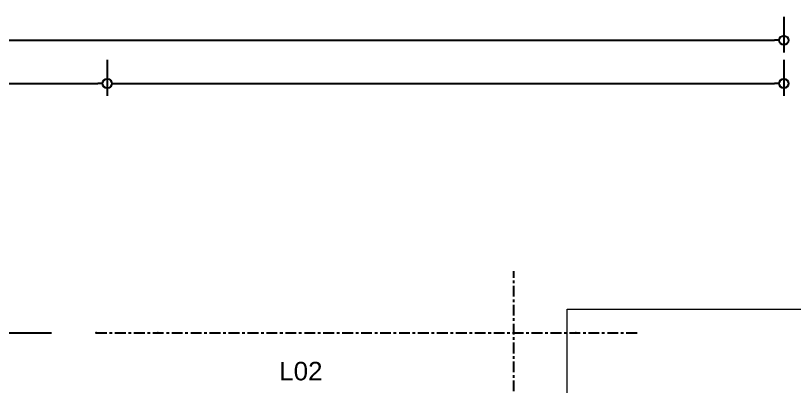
# Model space of a CAD drawing. Header units: millimetres. Extents: x -1379 to 1385823, y -4884429 to 548763.
# Drawn here: x 456351 to 468946, y -2298748 to -2292744 of the extents above; entities that cross this region are included whole.
import ezdxf
from ezdxf.enums import TextEntityAlignment as Align

# ---------------------------------------------------------------- set-up
doc = ezdxf.new("R2010")
doc.units = ezdxf.units.MM
doc.linetypes.add('CENTER', pattern=[50.8, 31.75, -6.35, 6.35, -6.35])
doc.linetypes.add('TA_GL_000.70000', pattern=[1.925, 0.7, -0.175, 0.175, -0.175, 0.7])
for name, color, linetype in [('000 - 0_SYM_DWG_GRIDLINE_MAIN_COLOR_251', 7, 'Continuous'), ('000 - 0_SYM_DWG_LEVEL_MAIN_COLOR_2', 7, 'Continuous'), ('000 - 0_SYM_DWG_LEVEL_TEXT', 7, 'Continuous'), ('000 - 0_SYM_DWG_SLOPE-SYM_TEXT_COLOR_3', 7, 'Continuous'), ('000 - D I M', 7, 'Continuous'), ('000 - GRID', 7, 'CENTER')]:
    doc.layers.add(name, color=color, linetype=linetype)
doc.layers.add('G-ANNO-TEXT', color=7, linetype='Continuous', lineweight=9)
doc.styles.add('ARIAL', font='arial.ttf')
doc.styles.add('Arial_1', font='arial.ttf', dxfattribs={"height": 125})
doc.styles.add('Arial_2', font='arial.ttf', dxfattribs={"height": 3})
doc.styles.add('TA', font='', dxfattribs={"height": 4.5})
doc.styles.get('TA').set_extended_font_data('Cordia New')
doc.dimstyles.new('DPA-DIM-3_0_C-C', dxfattribs={"dimscale": 304.8, "dimtxt": 306.07782, "dimasz": 0.492126, "dimexe": 0.656168, "dimexo": 0.0625, "dimgap": 0.164042, "dimtad": 1, "dimdec": 0, "dimzin": 0, "dimdsep": 46, "dimtxsty": 'Arial_2', "dimblk1": 'DOTBLANK', "dimblk2": 'DOTBLANK', "dimsah": 1, "dimcen": 0.09, "dimdle": 0.656168, "dimclrd": 7, "dimclre": 7, "dimclrt": 7, "dimadec": 8, "dimazin": 0, "dimtfac": 1, "dimtdec": 4, "dimtix": 1, "dimtmove": 0, "dimatfit": 3, "dimfxl": 1.312336, "dimfxlon": 1, "dimtvp": 1, "dimtolj": 1, "dimtzin": 0, "dimarcsym": 2})

# ---------------------------------------------------------------- blocks, each defined once
blk = doc.blocks.new('_DotBlank')
at = {"color": 7, "linetype": 'ByBlock', "lineweight": -2}
blk.add_line((-0.5, 0), (-1, 0), dxfattribs=at)
blk.add_circle((0, 0), 0.5, dxfattribs=at)
blk = doc.blocks.new('*D869')
at = {"layer": '000 - D I M', "color": 7, "lineweight": -2, "transparency": 16777216}
for p, q in [((449849, -2293463), (449849, -2294044)), ((457834, -2293463), (457834, -2294044)), ((449999, -2293844), (457684, -2293844))]:
    blk.add_line(p, q, dxfattribs=at)
at = {"layer": 'Defpoints', "color": 7, "transparency": 16777216}
for p in [(449849, -2293444), (457834, -2293444), (457834, -2293844)]:
    blk.add_point(p, dxfattribs=at)
at = {"layer": '000 - D I M', "color": 7, "lineweight": -2, "transparency": 16777216, "xscale": 150, "yscale": 150, "zscale": 150, "rotation": 180}
blk.add_blockref('_DotBlank', (449849, -2293844), dxfattribs=at)
at = {"layer": '000 - D I M', "color": 7, "lineweight": -2, "transparency": 16777216, "xscale": 150, "yscale": 150, "zscale": 150}
blk.add_blockref('_DotBlank', (457834, -2293844), dxfattribs=at)
at = {"layer": '000 - D I M', "color": 7, "transparency": 16777216, "insert": (453841, -2293792), "char_height": 3, "width": 1107.53, "attachment_point": 5, "style": 'Arial_2'}
blk.add_mtext('\\A1;7985', dxfattribs=at)
blk = doc.blocks.new('*D870')
at = {"layer": '000 - D I M', "color": 7, "lineweight": -2, "transparency": 16777216}
for p, q in [((457834, -2293463), (457834, -2294044)), ((468774, -2293463), (468774, -2294044)), ((457984, -2293844), (468624, -2293844))]:
    blk.add_line(p, q, dxfattribs=at)
at = {"layer": 'Defpoints', "color": 7, "transparency": 16777216}
for p in [(457834, -2293444), (468774, -2293444), (468774, -2293844)]:
    blk.add_point(p, dxfattribs=at)
at = {"layer": '000 - D I M', "color": 7, "lineweight": -2, "transparency": 16777216, "xscale": 150, "yscale": 150, "zscale": 150, "rotation": 180}
blk.add_blockref('_DotBlank', (457834, -2293844), dxfattribs=at)
at = {"layer": '000 - D I M', "color": 7, "lineweight": -2, "transparency": 16777216, "xscale": 150, "yscale": 150, "zscale": 150}
blk.add_blockref('_DotBlank', (468774, -2293844), dxfattribs=at)
at = {"layer": '000 - D I M', "color": 7, "transparency": 16777216, "insert": (463304, -2293792), "char_height": 3, "width": 1384.41, "attachment_point": 5, "style": 'Arial_2'}
blk.add_mtext('\\A1;10940', dxfattribs=at)
blk = doc.blocks.new('*D871')
at = {"layer": '000 - D I M', "color": 7, "lineweight": -2, "transparency": 16777216}
for p, q in [((449849, -2292763), (449849, -2293344)), ((468774, -2292763), (468774, -2293344)), ((449999, -2293144), (468624, -2293144))]:
    blk.add_line(p, q, dxfattribs=at)
at = {"layer": 'Defpoints', "color": 7, "transparency": 16777216}
for p in [(449849, -2292744), (468774, -2292744), (468774, -2293144)]:
    blk.add_point(p, dxfattribs=at)
at = {"layer": '000 - D I M', "color": 7, "lineweight": -2, "transparency": 16777216, "xscale": 150, "yscale": 150, "zscale": 150, "rotation": 180}
blk.add_blockref('_DotBlank', (449849, -2293144), dxfattribs=at)
at = {"layer": '000 - D I M', "color": 7, "lineweight": -2, "transparency": 16777216, "xscale": 150, "yscale": 150, "zscale": 150}
blk.add_blockref('_DotBlank', (468774, -2293144), dxfattribs=at)
at = {"layer": '000 - D I M', "color": 7, "transparency": 16777216, "insert": (459311, -2293092), "char_height": 3, "width": 1384.41, "attachment_point": 5, "style": 'Arial_2'}
blk.add_mtext('\\A1;18925', dxfattribs=at)
blk = doc.blocks.new('*U1920')
at = {"layer": '000 - 0_SYM_DWG_GRIDLINE_MAIN_COLOR_251', "color": 7, "linetype": 'ByBlock', "ltscale": 5}
blk.add_line((20, 0), (-355.74, 0), dxfattribs=at)
at = {"layer": '000 - 0_SYM_DWG_GRIDLINE_MAIN_COLOR_251', "color": 7}
blk.add_point((-335.74, 0), dxfattribs=at)
at = {"color": 7, "style": 'TA', "flags": 1}
blk.add_attdef('LOCATION', (6, -6), '', height=4.5, rotation=270, dxfattribs=at)
at = {"layer": '000 - 0_SYM_DWG_SLOPE-SYM_TEXT_COLOR_3', "color": 7, "style": 'ARIAL'}
blk.add_attdef('GRID-HEAD', text='', height=4, rotation=90, dxfattribs=at).set_placement((40, 0), align=Align.MIDDLE_CENTER)
blk = doc.blocks.new('*U1771')
at = {"layer": '000 - 0_SYM_DWG_LEVEL_MAIN_COLOR_2'}
blk.add_hatch(color=7, dxfattribs=at).paths.add_polyline_path([(-80.41, 5.18), (-83.4, 0), (-86.39, 5.18)])
at = {"color": 7}
blk.add_point((0, 0), dxfattribs=at)
at = {"layer": '000 - 0_SYM_DWG_GRIDLINE_MAIN_COLOR_251', "color": 7}
blk.add_lwpolyline([(-83.4, 0), (-23.4, 0), (-18.9, 0), (-14.4, 0)], dxfattribs=at)
at = {"layer": '000 - 0_SYM_DWG_LEVEL_MAIN_COLOR_2', "color": 7, "lineweight": 25}
for p, q in [((-80.41, 5.18), (-86.39, 5.18)), ((-86.39, 5.18), (-83.4, 0)), ((-83.4, 0), (-80.41, 5.18))]:
    blk.add_line(p, q, dxfattribs=at)
at = {"layer": '000 - 0_SYM_DWG_LEVEL_TEXT', "color": 7, "style": 'Arial_1'}
for tag, p in [('LV_NAME_1', (-79.18, 11.92)), ('LV_NAME_2', (-79.19, 6.83)), ('LV_NAME_3', (-79.2, 1.74))]:
    blk.add_attdef(tag, p, '', height=3, dxfattribs=at)
blk = doc.blocks.new('*U1773')
at = {"layer": '000 - 0_SYM_DWG_GRIDLINE_MAIN_COLOR_251', "color": 7, "linetype": 'ByBlock', "ltscale": 5}
blk.add_line((20, 0), (-155.16, 0), dxfattribs=at)
at = {"layer": '000 - 0_SYM_DWG_GRIDLINE_MAIN_COLOR_251', "color": 7}
for p in [(-135.16, 0), (0, 0)]:
    blk.add_point(p, dxfattribs=at)
at = {"color": 7, "style": 'TA', "flags": 1}
blk.add_attdef('LOCATION', (6, -6), '', height=4.5, rotation=270, dxfattribs=at)

msp = doc.modelspace()

# ---------------------------------------------------------------- linework, layer by layer
at = {"layer": 'G-ANNO-TEXT', "color": 7}
for p, q in [((465272.1, -2297496.1), (470126.7, -2297496.1)), ((465272.1, -2300183.5), (465272.1, -2297496.1))]:
    msp.add_line(p, q, dxfattribs=at)

# ---------------------------------------------------------------- block references
at = {"color": 7, "xscale": 50, "yscale": 50, "zscale": 50}
msp.add_blockref('*U1771', (457651.9, -2297879.4), dxfattribs=at).add_auto_attribs({'LV_NAME_1': 'TOP OF VENTILATION', 'LV_NAME_2': 'BUILDING LEVEL', 'LV_NAME_3': 'EL. +118.300'})
at = {"layer": '000 - GRID', "color": 7, "linetype": 'TA_GL_000.70000'}
for name, p, xscale, yscale, zscale, rotation in [('*U1920', (464409.9, -2314669.4), 50.00000000000004, 50.00000000000004, 50.00000000000004, 270), ('*U1773', (458651.9, -2297879.4), 50, 50, 50, 180)]:
    msp.add_blockref(name, p, dxfattribs=dict(at, xscale=xscale, yscale=yscale, zscale=zscale, rotation=rotation))

# ---------------------------------------------------------------- texts
at = {"layer": 'G-ANNO-TEXT', "color": 7, "insert": (460615.2, -2298349.8), "char_height": 300, "width": 865.822, "attachment_point": 1, "style": 'Arial_2'}
msp.add_mtext('L02', dxfattribs=at)

# ---------------------------------------------------------------- dimensions: what is measured, and where the dimension line sits
at = {"layer": '000 - D I M', "color": 7}
for base, p1, p2, override, picture, middle in [((468773.8, -2293143.9), (449848.8, -2292743.9), (468773.8, -2292743.9), {"dimpost": '<>', "dimclrd": 7, "dimclre": 7, "dimclrt": 7, "dimfxl": 18925.000001}, '*D871', (459311.3, -2293092.3)), ((457833.8, -2293843.9), (449848.8, -2293443.9), (457833.8, -2293443.9), {"dimpost": '<>', "dimclrd": 7, "dimclre": 7, "dimclrt": 7, "dimfxl": 7985.000001}, '*D869', (453841.3, -2293792.3)), ((468773.8, -2293843.9), (457833.8, -2293443.9), (468773.8, -2293443.9), {"dimpost": '<>', "dimclrd": 7, "dimclre": 7, "dimclrt": 7, "dimfxl": 10940}, '*D870', (463303.8, -2293792.3))]:
    dim = msp.add_linear_dim(base=base, p1=p1, p2=p2, dimstyle='DPA-DIM-3_0_C-C', override=override, dxfattribs=at)
    dim.commit()
    dim.dimension.update_dxf_attribs({"geometry": picture, "text_midpoint": middle})

doc.saveas('drawing.dxf')
